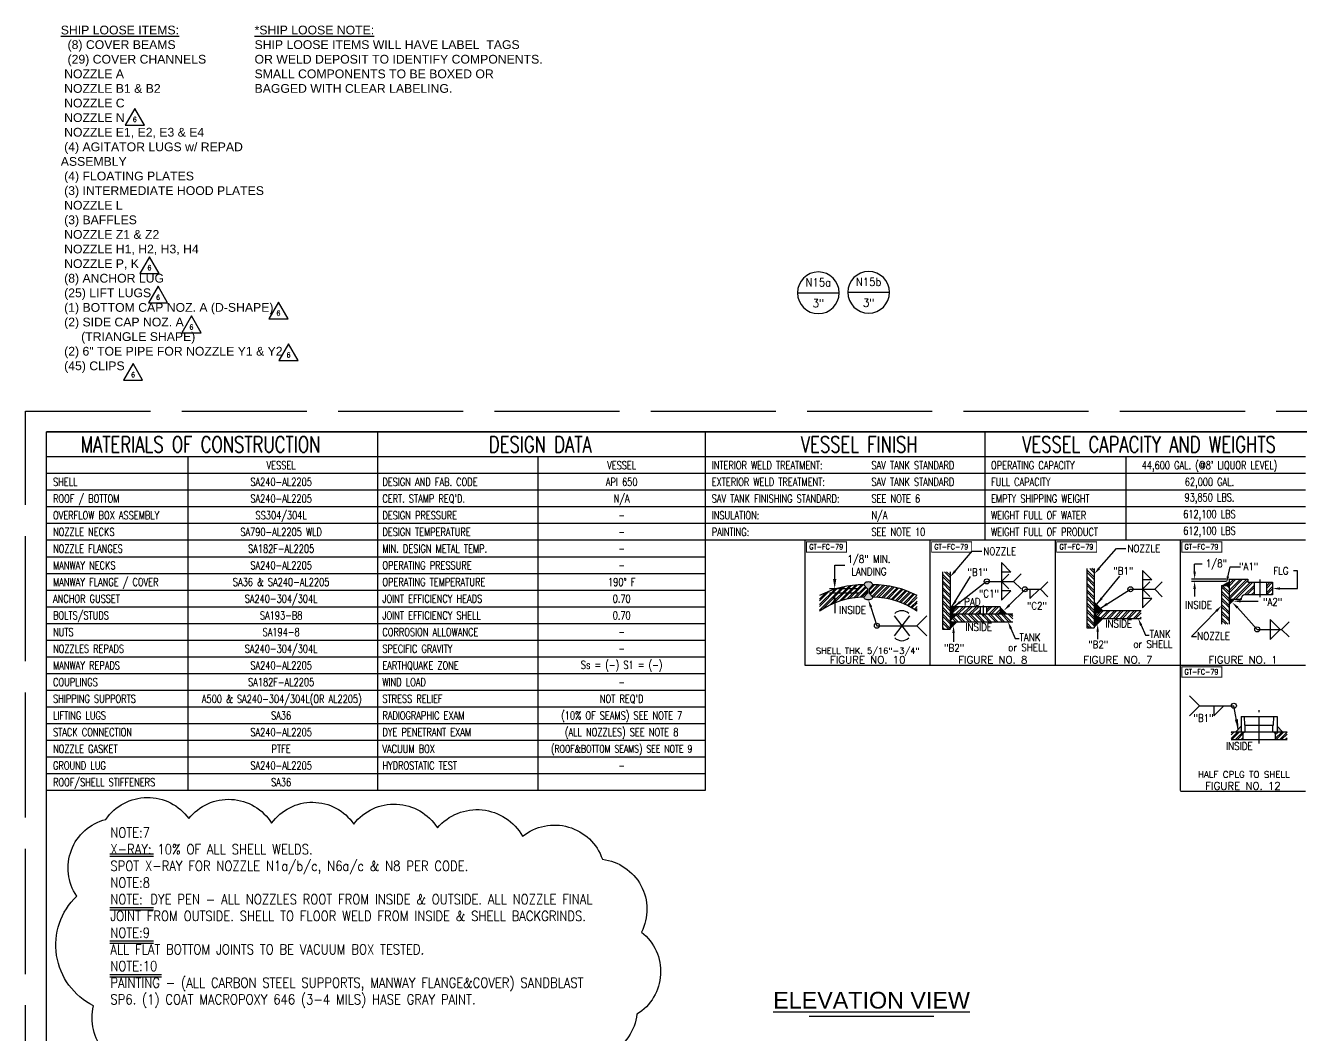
# Model space of a CAD drawing. Extents: x -1889 to 6398, y -470 to 1122.
# Drawn here: x -36 to 699, y 541 to 1122 of the extents above; entities that cross this region are included whole.
import ezdxf
from ezdxf.enums import TextEntityAlignment as Align

# ---------------------------------------------------------------- set-up
doc = ezdxf.new("R2010")
doc.units = 0
doc.header["$LTSCALE"] = 12
doc.header["$MEASUREMENT"] = 0
doc.linetypes.add('AM_ISO02W050', pattern=[7.5, 6, -1.5])
doc.linetypes.add('CENTER', pattern=[2, 1.25, -0.25, 0.25, -0.25])
doc.layers.get('0').update_dxf_attribs({"linetype": 'CONTINUOUS'})
doc.layers.get('Defpoints').update_dxf_attribs({"linetype": 'CONTINUOUS'})
for name, color, linetype in [('CENTER', 6, 'CENTER'), ('COVER', 3, 'CONTINUOUS'), ('DIM', 1, 'CONTINUOUS'), ('SHELL', 40, 'CONTINUOUS'), ('TEXT', 4, 'CONTINUOUS')]:
    doc.layers.add(name, color=color, linetype=linetype)
doc.styles.add('ROMANC', font='romanc', dxfattribs={"height": 0.15})
doc.styles.add('ROMANS', font='ROMANS.shx', dxfattribs={"width": 0.85, "height": 5.76})
doc.styles.get("Standard").update_dxf_attribs({"font": 'sanss___.ttf'})
doc.dimstyles.get("Standard").update_dxf_attribs({"dimtxt": 0.18, "dimasz": 0.18, "dimexe": 0.18, "dimexo": 0.0625, "dimgap": 0.09, "dimtad": 0, "dimtih": 1, "dimtoh": 1, "dimdec": 4, "dimzin": 0, "dimdsep": 46, "dimtxsty": 'Standard', "dimcen": 0.09, "dimadec": 0, "dimazin": 0, "dimtfac": 1, "dimtdec": 4, "dimtofl": 0, "dimtmove": 0, "dimatfit": 3, "dimfxl": 1, "dimtolj": 1, "dimtzin": 0, "dimarcsym": 0})

# ---------------------------------------------------------------- blocks, each defined once
blk = doc.blocks.new('*X98')
at = {"color": 0}
for p, q in [((0.758, 0.758), (0.886, 0.886)), ((0.758, 0.847), (0.797, 0.886)), ((0.78, 0.736), (0.93, 0.886)), ((0.868, 0.736), (1.018, 0.886)), ((0.913, 0.736), (1.063, 0.886)), ((1.001, 0.736), (1.151, 0.886)), ((1.045, 0.736), (1.195, 0.886)), ((1.134, 0.736), (1.284, 0.886)), ((1.178, 0.736), (1.328, 0.886)), ((1.266, 0.736), (1.357, 0.827)), ((1.31, 0.736), (1.357, 0.783)), ((1.482, 0.819), (1.549, 0.886)), ((1.482, 0.775), (1.593, 0.886)), ((1.531, 0.736), (1.681, 0.886)), ((1.576, 0.736), (1.726, 0.886)), ((1.664, 0.736), (1.758, 0.83)), ((1.708, 0.736), (1.758, 0.786))]:
    blk.add_line(p, q, dxfattribs=at)
blk = doc.blocks.new('*X99')
at = {"color": 0}
for p, q in [((0.873, 0.586), (0.758, 0.7)), ((0.784, 0.586), (0.758, 0.612)), ((0.917, 0.586), (0.767, 0.736)), ((1.005, 0.586), (0.855, 0.736)), ((1.049, 0.586), (0.899, 0.736)), ((1.138, 0.586), (0.988, 0.736)), ((1.182, 0.586), (1.032, 0.736)), ((1.27, 0.586), (1.12, 0.736)), ((1.315, 0.586), (1.165, 0.736)), ((1.403, 0.586), (1.253, 0.736)), ((1.447, 0.586), (1.297, 0.736)), ((1.535, 0.586), (1.385, 0.736)), ((1.58, 0.586), (1.43, 0.736)), ((1.668, 0.586), (1.518, 0.736)), ((1.712, 0.586), (1.562, 0.736)), ((1.801, 0.586), (1.651, 0.736)), ((1.845, 0.586), (1.695, 0.736)), ((1.933, 0.586), (1.783, 0.736)), ((1.977, 0.586), (1.827, 0.736)), ((2.008, 0.643), (1.916, 0.736)), ((2.008, 0.688), (1.96, 0.736))]:
    blk.add_line(p, q, dxfattribs=at)
blk = doc.blocks.new('*X100')
at = {"color": 0}
for p, q in [((0.387, 1.381), (0.237, 1.531)), ((0.387, 1.47), (0.27, 1.586)), ((0.387, 1.514), (0.315, 1.586)), ((0.387, 1.337), (0.237, 1.487)), ((0.387, 1.249), (0.237, 1.399)), ((0.387, 1.204), (0.237, 1.354)), ((0.387, 1.116), (0.237, 1.266)), ((0.387, 1.072), (0.237, 1.222)), ((0.387, 0.983), (0.237, 1.133)), ((0.387, 0.939), (0.237, 1.089)), ((0.387, 0.851), (0.237, 1.001)), ((0.387, 0.807), (0.237, 0.957)), ((0.387, 0.718), (0.237, 0.868)), ((0.387, 0.674), (0.237, 0.824)), ((0.387, 0.586), (0.237, 0.736)), ((0.387, 0.542), (0.237, 0.692)), ((0.387, 0.453), (0.237, 0.603)), ((0.36, 0.436), (0.237, 0.559)), ((0.271, 0.436), (0.237, 0.471))]:
    blk.add_line(p, q, dxfattribs=at)
blk = doc.blocks.new('*X102')
at = {"color": 0}
for p, q in [((0.932, 0.534), (1.068, 0.671)), ((0.932, 0.667), (0.936, 0.671)), ((0.932, 0.623), (0.98, 0.671)), ((0.963, 0.521), (1.113, 0.671)), ((1.051, 0.521), (1.201, 0.671)), ((1.095, 0.521), (1.245, 0.671)), ((1.184, 0.521), (1.334, 0.671)), ((1.228, 0.521), (1.378, 0.671)), ((1.316, 0.521), (1.466, 0.671)), ((1.36, 0.521), (1.51, 0.671)), ((1.449, 0.521), (1.599, 0.671)), ((1.493, 0.521), (1.643, 0.671)), ((1.581, 0.521), (1.731, 0.671)), ((1.625, 0.521), (1.775, 0.671)), ((1.714, 0.521), (1.864, 0.671)), ((1.758, 0.521), (1.869, 0.632)), ((1.846, 0.521), (1.869, 0.543))]:
    blk.add_line(p, q, dxfattribs=at)
blk = doc.blocks.new('*X103')
at = {"color": 0}
for p, q in [((0.758, 1.407), (0.608, 1.557)), ((0.758, 1.496), (0.668, 1.586)), ((0.758, 1.54), (0.712, 1.586)), ((0.758, 1.363), (0.608, 1.513)), ((0.758, 1.275), (0.608, 1.425)), ((0.758, 1.23), (0.608, 1.38)), ((0.758, 1.142), (0.608, 1.292)), ((0.758, 1.098), (0.608, 1.248)), ((0.758, 1.009), (0.608, 1.159)), ((0.758, 0.965), (0.608, 1.115)), ((0.758, 0.877), (0.608, 1.027)), ((0.758, 0.833), (0.608, 0.983)), ((0.758, 0.744), (0.608, 0.894)), ((0.758, 0.7), (0.608, 0.85)), ((0.758, 0.612), (0.608, 0.762)), ((0.758, 0.568), (0.608, 0.718)), ((0.758, 0.479), (0.608, 0.629)), ((0.758, 0.435), (0.608, 0.585)), ((0.706, 0.399), (0.608, 0.497)), ((0.662, 0.399), (0.608, 0.452))]:
    blk.add_line(p, q, dxfattribs=at)
blk = doc.blocks.new('*X101')
at = {"color": 0}
for p, q in [((0.967, 1.022), (0.817, 1.172)), ((0.967, 0.934), (0.817, 1.084)), ((0.967, 0.889), (0.817, 1.039)), ((0.967, 1.066), (0.832, 1.201)), ((0.967, 1.155), (0.92, 1.201)), ((0.967, 1.199), (0.964, 1.201)), ((0.967, 0.801), (0.817, 0.951)), ((0.967, 0.757), (0.817, 0.907)), ((0.967, 0.668), (0.817, 0.818)), ((0.967, 0.624), (0.817, 0.774)), ((0.967, 0.536), (0.817, 0.686)), ((0.967, 0.492), (0.817, 0.642)), ((0.944, 0.426), (0.817, 0.553)), ((0.9, 0.426), (0.817, 0.509))]:
    blk.add_line(p, q, dxfattribs=at)
blk = doc.blocks.new('*X104')
at = {"color": 0}
for p, q in [((1.717, 1.186), (1.794, 1.264)), ((1.717, 1.142), (1.838, 1.264)), ((1.717, 1.054), (1.842, 1.179)), ((1.721, 1.014), (1.842, 1.135)), ((1.809, 1.014), (1.842, 1.046))]:
    blk.add_line(p, q, dxfattribs=at)
blk = doc.blocks.new('*X108')
at = {"color": 0}
for p, q in [((0.932, 0.534), (1.068, 0.671)), ((0.932, 0.667), (0.936, 0.671)), ((0.932, 0.623), (0.98, 0.671)), ((0.963, 0.521), (1.113, 0.671)), ((1.051, 0.521), (1.201, 0.671)), ((1.095, 0.521), (1.245, 0.671)), ((1.184, 0.521), (1.334, 0.671)), ((1.228, 0.521), (1.378, 0.671)), ((1.316, 0.521), (1.466, 0.671)), ((1.36, 0.521), (1.51, 0.671)), ((1.449, 0.521), (1.599, 0.671)), ((1.493, 0.521), (1.643, 0.671)), ((1.581, 0.521), (1.731, 0.671)), ((1.625, 0.521), (1.775, 0.671)), ((1.714, 0.521), (1.864, 0.671)), ((1.758, 0.521), (1.869, 0.632)), ((1.846, 0.521), (1.869, 0.543))]:
    blk.add_line(p, q, dxfattribs=at)
blk = doc.blocks.new('*X109')
at = {"color": 0}
for p, q in [((0.758, 1.407), (0.608, 1.557)), ((0.758, 1.496), (0.668, 1.586)), ((0.758, 1.54), (0.712, 1.586)), ((0.758, 1.363), (0.608, 1.513)), ((0.758, 1.275), (0.608, 1.425)), ((0.758, 1.23), (0.608, 1.38)), ((0.758, 1.142), (0.608, 1.292)), ((0.758, 1.098), (0.608, 1.248)), ((0.758, 1.009), (0.608, 1.159)), ((0.758, 0.965), (0.608, 1.115)), ((0.758, 0.877), (0.608, 1.027)), ((0.758, 0.833), (0.608, 0.983)), ((0.758, 0.744), (0.608, 0.894)), ((0.758, 0.7), (0.608, 0.85)), ((0.758, 0.612), (0.608, 0.762)), ((0.758, 0.568), (0.608, 0.718)), ((0.758, 0.479), (0.608, 0.629)), ((0.758, 0.435), (0.608, 0.585)), ((0.706, 0.399), (0.608, 0.497)), ((0.662, 0.399), (0.608, 0.452))]:
    blk.add_line(p, q, dxfattribs=at)
blk = doc.blocks.new('*X106')
at = {"color": 0}
for p, q in [((1.717, 1.186), (1.794, 1.264)), ((1.717, 1.142), (1.838, 1.264)), ((1.717, 1.054), (1.842, 1.179)), ((1.721, 1.014), (1.842, 1.135)), ((1.809, 1.014), (1.842, 1.046))]:
    blk.add_line(p, q, dxfattribs=at)
blk = doc.blocks.new('*X107')
at = {"color": 0}
for p, q in [((0.967, 1.022), (0.817, 1.172)), ((0.967, 0.934), (0.817, 1.084)), ((0.967, 0.889), (0.817, 1.039)), ((0.967, 1.066), (0.832, 1.201)), ((0.967, 1.155), (0.92, 1.201)), ((0.967, 1.199), (0.964, 1.201)), ((0.967, 0.801), (0.817, 0.951)), ((0.967, 0.757), (0.817, 0.907)), ((0.967, 0.668), (0.817, 0.818)), ((0.967, 0.624), (0.817, 0.774)), ((0.967, 0.536), (0.817, 0.686)), ((0.967, 0.492), (0.817, 0.642)), ((0.944, 0.426), (0.817, 0.553)), ((0.9, 0.426), (0.817, 0.509))]:
    blk.add_line(p, q, dxfattribs=at)
blk = doc.blocks.new('*X105')
at = {"color": 0}
for p, q in [((0.967, 0.967), (1.326, 1.326)), ((0.967, 1.099), (1.194, 1.326)), ((0.967, 1.232), (1.061, 1.326)), ((0.967, 1.055), (1.238, 1.326)), ((0.967, 1.188), (1.105, 1.326)), ((0.967, 1.32), (0.973, 1.326)), ((0.97, 0.926), (1.342, 1.298)), ((1.059, 0.926), (1.396, 1.264)), ((1.103, 0.926), (1.44, 1.264)), ((1.279, 1.014), (1.467, 1.202)), ((1.323, 1.014), (1.467, 1.157)), ((1.411, 1.014), (1.467, 1.069)), ((1.456, 1.014), (1.467, 1.025)), ((1.191, 0.926), (1.217, 0.952))]:
    blk.add_line(p, q, dxfattribs=at)
blk = doc.blocks.new('Nozzle Callout')
blk.add_line((0.25, 0), (-0.25, 0))
blk.add_circle((0, 0), 0.25)
at = {"style": 'ROMANS', "width": 0.9}
for tag, p in [('NZ-ID', (0, 0.125)), ('NZ-SZ', (0, -0.125))]:
    blk.add_attdef(tag, text='', height=0.0975, dxfattribs=at).set_placement(p, align=Align.MIDDLE)

msp = doc.modelspace()

# ---------------------------------------------------------------- hatches: boundary and pattern name
at = {"layer": 'TEXT'}
h = msp.add_hatch(color=256, dxfattribs=at)
edge = h.paths.add_edge_path()
edge.add_ellipse((449.15036, 800.06939), major_axis=(2.51338, 0), ratio=0.635376464, start_angle=-1.57303693, end_angle=181.57303693)
edge.add_line((446.63793, 800.02555), (448.74377, 797.66939))
edge.add_line((448.74377, 797.66939), (448.74377, 795.26939))
edge.add_line((448.74377, 795.26939), (446.63793, 792.91323))
edge.add_ellipse((449.15036, 792.86939), major_axis=(2.51338, 0), ratio=0.635376464, start_angle=178.42696307, end_angle=178.92772214)
edge.add_ellipse((449.15036, 792.86939), major_axis=(2.51338, 0), ratio=0.635376464, start_angle=178.92772214, end_angle=361.07227786)
edge.add_ellipse((449.15036, 792.86939), major_axis=(2.51338, 0), ratio=0.635376464, start_angle=361.07227786, end_angle=361.57303693)
edge.add_line((451.6628, 792.91323), (449.55696, 795.26939))
edge.add_line((449.55696, 795.26939), (449.55696, 797.66939))
edge.add_line((449.55696, 797.66939), (451.6628, 800.02555))
h = msp.add_hatch(color=256, dxfattribs=at)
h.paths.add_polyline_path([(446.67732, 800.3518), (446.78783, 800.61385), (446.7839, 800.60738), (446.74521, 800.53296), (446.7123, 800.45741), (446.68527, 800.38094)])
h.paths.add_polyline_path([(449.59484, 801.6407), (450.00727, 801.57049), (449.9971, 801.57298), (449.87996, 801.59757), (449.76106, 801.61847), (449.6407, 801.63565)])
h.paths.add_polyline_path([(450.01397, 801.56885), (450.39933, 801.45467), (450.33516, 801.47777), (450.22497, 801.51301), (450.11219, 801.54477)])
h.paths.add_polyline_path([(449.27369, 801.66441), (449.15036, 801.66633), (449.57799, 801.64256), (449.51915, 801.64905), (449.39672, 801.65864)])
h.paths.add_polyline_path([(448.72274, 801.64256), (449.15036, 801.66633), (449.02704, 801.66441), (448.90401, 801.65864), (448.78157, 801.64905)])
h.paths.add_polyline_path([(450.41284, 801.44981), (450.76168, 801.29461), (450.74484, 801.30384), (450.64758, 801.35207), (450.54672, 801.3972), (450.4425, 801.43913)])
h.paths.add_polyline_path([(448.29346, 801.57049), (448.70588, 801.6407), (448.66003, 801.63565), (448.53966, 801.61847), (448.42077, 801.59757), (448.30363, 801.57298)])
h.paths.add_polyline_path([(450.77096, 801.28952), (451.0707, 801.09908), (451.01266, 801.14183), (450.92759, 801.1986), (450.83825, 801.25265)])
h.paths.add_polyline_path([(447.90139, 801.45467), (448.28676, 801.56885), (448.18853, 801.54477), (448.07575, 801.51301), (447.96556, 801.47777)])
h.paths.add_polyline_path([(451.07871, 801.09318), (451.32297, 800.87153), (451.30616, 800.89038), (451.24016, 800.9566), (451.16913, 801.02069), (451.09323, 801.08248)])
h.paths.add_polyline_path([(447.53905, 801.29461), (447.88789, 801.44981), (447.85823, 801.43913), (447.754, 801.3972), (447.65314, 801.35207), (447.55589, 801.30384)])
h.paths.add_polyline_path([(451.33062, 800.86296), (451.51031, 800.6181), (451.47243, 800.68051), (451.42243, 800.75217), (451.36697, 800.82218)])
h.paths.add_polyline_path([(447.23003, 801.09908), (447.52976, 801.28952), (447.46248, 801.25265), (447.37313, 801.1986), (447.28807, 801.14183)])
h.paths.add_polyline_path([(451.5129, 800.61385), (451.62341, 800.3518), (451.61545, 800.38094), (451.58842, 800.45741), (451.55552, 800.53296), (451.51682, 800.60738)])
h.paths.add_polyline_path([(446.97776, 800.87153), (447.22202, 801.09318), (447.20749, 801.08248), (447.1316, 801.02069), (447.06056, 800.9566), (446.99456, 800.89038)])
h.paths.add_polyline_path([(451.62633, 800.34109), (451.66375, 800.06939), (451.66072, 800.14775), (451.65164, 800.22592), (451.63654, 800.30371)])
h.paths.add_polyline_path([(446.79041, 800.6181), (446.97011, 800.86296), (446.93376, 800.82218), (446.87829, 800.75217), (446.8283, 800.68051)])
h.paths.add_polyline_path([(446.63698, 800.06939), (446.67439, 800.34109), (446.66418, 800.30371), (446.64908, 800.22592), (446.64001, 800.14775)])
h = msp.add_hatch(dxfattribs=at)
h.set_pattern_fill('ANSI32', color=256, scale=6, style=0)
h.set_pattern_definition([(45, (-239.9826, 156.201), (-1.59099, 1.59099), []), (45, (-238.922, 156.201), (-1.59099, 1.59099), [])])
h.paths.add_polyline_path([(448.74377, 797.66939), (446.63739, 800.02615, 0.125231055), (421.10099, 793.80355), (421.10099, 784.73582, -0.157816404), (446.62572, 792.89956), (448.74377, 795.26939)])
h.paths.add_polyline_path([(451.66334, 800.02615), (449.55696, 797.66939), (449.55696, 795.26939), (451.67501, 792.89956, -0.157816404), (477.19973, 784.73582), (477.19973, 793.80355, 0.125231055)])
h = msp.add_hatch(color=256, dxfattribs=at)
h.paths.add_polyline_path([(446.67732, 792.58698), (446.78783, 792.32493), (446.7839, 792.33139), (446.74521, 792.40582), (446.7123, 792.48136), (446.68527, 792.55784)])
h.paths.add_polyline_path([(449.59484, 791.29807), (450.00727, 791.36829), (449.9971, 791.36579), (449.87996, 791.34121), (449.76106, 791.3203), (449.6407, 791.30313)])
h.paths.add_polyline_path([(450.01397, 791.36993), (450.39933, 791.48411), (450.33516, 791.46101), (450.22497, 791.42577), (450.11219, 791.394)])
h.paths.add_polyline_path([(449.27369, 791.27437), (449.15036, 791.27244), (449.57799, 791.29621), (449.51915, 791.28973), (449.39672, 791.28013)])
h.paths.add_polyline_path([(448.72274, 791.29621), (449.15036, 791.27244), (449.02704, 791.27437), (448.90401, 791.28013), (448.78157, 791.28973)])
h.paths.add_polyline_path([(450.41284, 791.48897), (450.76168, 791.64416), (450.74484, 791.63493), (450.64758, 791.58671), (450.54672, 791.54158), (450.4425, 791.49964)])
h.paths.add_polyline_path([(448.29346, 791.36829), (448.70588, 791.29807), (448.66003, 791.30313), (448.53966, 791.3203), (448.42077, 791.34121), (448.30363, 791.36579)])
h.paths.add_polyline_path([(450.77096, 791.64925), (451.0707, 791.8397), (451.01266, 791.79695), (450.92759, 791.74018), (450.83825, 791.68613)])
h.paths.add_polyline_path([(447.90139, 791.48411), (448.28676, 791.36993), (448.18853, 791.394), (448.07575, 791.42577), (447.96556, 791.46101)])
h.paths.add_polyline_path([(451.07871, 791.8456), (451.32297, 792.06724), (451.30616, 792.04839), (451.24016, 791.98217), (451.16913, 791.91809), (451.09323, 791.8563)])
h.paths.add_polyline_path([(447.53905, 791.64416), (447.88789, 791.48897), (447.85823, 791.49964), (447.754, 791.54158), (447.65314, 791.58671), (447.55589, 791.63493)])
h.paths.add_polyline_path([(451.33062, 792.07582), (451.51031, 792.32067), (451.47243, 792.25826), (451.42243, 792.18661), (451.36697, 792.11659)])
h.paths.add_polyline_path([(447.23003, 791.8397), (447.52976, 791.64925), (447.46248, 791.68613), (447.37313, 791.74018), (447.28807, 791.79695)])
h.paths.add_polyline_path([(451.5129, 792.32493), (451.62341, 792.58698), (451.61545, 792.55784), (451.58842, 792.48136), (451.55552, 792.40582), (451.51682, 792.33139)])
h.paths.add_polyline_path([(446.97776, 792.06724), (447.22202, 791.8456), (447.20749, 791.8563), (447.1316, 791.91809), (447.06056, 791.98217), (446.99456, 792.04839)])
h.paths.add_polyline_path([(451.62633, 792.59769), (451.66375, 792.86939), (451.66072, 792.79103), (451.65164, 792.71286), (451.63654, 792.63507)])
h.paths.add_polyline_path([(446.79041, 792.32067), (446.97011, 792.07582), (446.93376, 792.11659), (446.87829, 792.18661), (446.8283, 792.25826)])
h.paths.add_polyline_path([(446.63698, 792.86939), (446.67439, 792.59769), (446.66418, 792.63507), (446.64908, 792.71286), (446.64001, 792.79103)])
for points in [[(580.39521, 784.98658), (579.22944, 784.98658), (579.22944, 780.66658), (580.39521, 780.66658)], [(665.67686, 715.22746), (664.82774, 715.22746), (664.82774, 714.37834)], [(682.55186, 715.22746), (683.40098, 715.22746), (683.40098, 714.37834)]]:
    msp.add_hatch(color=256, dxfattribs=at).paths.add_polyline_path(points)
h = msp.add_hatch(dxfattribs=at)
h.set_pattern_fill('ANSI32', color=256, scale=6, style=0)
h.set_pattern_definition([(45, (54.9704, 168.9898), (-1.59099, 1.59099), []), (45, (56.031, 168.9898), (-1.59099, 1.59099), [])])
h.paths.add_polyline_path([(664.82774, 710.90746), (664.82774, 715.22746), (657.98161, 715.22746), (657.98161, 710.90746)])
h.paths.add_polyline_path([(690.24712, 710.90746), (690.24712, 715.22746), (683.40098, 715.22746), (683.40098, 710.90746)])
h = msp.add_hatch(color=256, dxfattribs=at)
h.paths.add_polyline_path([(663.80186, 715.22746), (663.80186, 718.57279), (660.45653, 715.22746)])
h.paths.add_polyline_path([(684.42686, 715.22746), (687.7722, 715.22746), (684.42686, 718.57279)])

# ---------------------------------------------------------------- linework, layer by layer
for p, q in [((-24, 72), (-24, 888)), ((-24, 888), (1080, 888)), ((355.16514, 888), (-24, 888)), ((166.82694, 681.6), (166.82694, 888)), ((355.16514, 888), (355.16514, 681.6)), ((734.33028, 888), (355.16514, 888)), ((516.46197, 825.6), (516.46197, 888)), ((355.16514, 873.6), (-24, 873.6)), ((57.6, 681.6), (57.6, 873.6)), ((259.18257, 681.6), (259.18257, 873.6)), ((700.83486, 873.6), (355.16514, 873.6)), ((597.55168, 825.6), (597.55168, 873.6)), ((355.16514, 864), (-24, 864)), ((700.83486, 864), (355.16514, 864)), ((355.16514, 854.4), (-24, 854.4)), ((700.83486, 854.4), (355.16514, 854.4)), ((355.16514, 844.8), (-24, 844.8)), ((700.83486, 844.8), (355.16514, 844.8)), ((355.16514, 835.2), (-24, 835.2)), ((700.83486, 835.2), (355.16514, 835.2)), ((355.16514, 825.6), (-24, 825.6)), ((700.83486, 825.6), (355.16514, 825.6)), ((412.83486, 753.6), (412.83486, 825.6)), ((484.83486, 753.6), (484.83486, 825.6)), ((556.83486, 753.6), (556.83486, 825.6)), ((628.83486, 753.6), (628.83486, 825.6)), ((355.16514, 816), (-24, 816)), ((355.16514, 806.4), (-24, 806.4)), ((355.16514, 796.8), (-24, 796.8)), ((355.16514, 787.2), (-24, 787.2)), ((355.16514, 777.6), (-24, 777.6)), ((355.16514, 768), (-24, 768)), ((355.16514, 758.4), (-24, 758.4)), ((484.83486, 753.6), (412.83486, 753.6)), ((556.83486, 753.6), (484.83486, 753.6)), ((628.83486, 753.6), (556.83486, 753.6)), ((700.83486, 753.6), (628.83486, 753.6)), ((628.83486, 681.6), (628.83486, 753.6)), ((355.16514, 748.8), (-24, 748.8)), ((355.16514, 739.2), (-24, 739.2)), ((355.16514, 729.6), (-24, 729.6)), ((355.16514, 720), (-24, 720)), ((355.16514, 710.4), (-24, 710.4)), ((355.16514, 700.8), (-24, 700.8)), ((355.16514, 691.2), (-24, 691.2)), ((355.16514, 681.6), (-24, 681.6)), ((700.83486, 681.04122), (628.83486, 681.04122))]:
    msp.add_line(p, q)
at = {"layer": 'CENTER', "linetype": 'CENTER'}
for p, q in [((674.79431, 792.93073), (674.79431, 803.15014)), ((674.11436, 708.74677), (674.11436, 727.92121))]:
    msp.add_line(p, q, dxfattribs=at)
at = {"layer": 'CENTER'}
msp.add_line((515.3231, 788.05746), (515.3231, 781.82941), dxfattribs=at)
at = {"layer": 'COVER'}
msp.add_lwpolyline([(34.11725, 521.95608, -0.52056705), (3.19503, 557.71627, -0.52056705), (3.19503, 557.71627, -0.52056705), (-6.5234, 620.84848, -0.52056705), (10.26297, 664.99688, -0.52056705), (10.26297, 664.99688, -0.52056705), (57.97156, 665.43837, -0.52056705), (57.97156, 665.43837, -0.52056705), (105.68015, 662.78947, -0.52056705), (105.68015, 662.78947, -0.52056705), (152.94699, 662.34798, -0.52056705), (152.94699, 662.34798, -0.52056705), (201.09733, 660.14056, -0.52056705), (201.09733, 660.14056, -0.52056705), (250.13116, 655.28424, -0.52056705), (250.13116, 655.28424, -0.52056705), (296.07278, 642.03971, -0.52056705), (296.07278, 642.03971, -0.52056705), (318.60184, 600.09874, -0.52056705), (318.60184, 600.09874, -0.52056705), (315.95136, 552.85995, -0.52056705), (315.95136, 552.85995, -0.52056705), (273.98547, 530.34427, -0.52056705)], format="xyb", dxfattribs=at)
at = {"layer": 'Defpoints', "linetype": 'AM_ISO02W050'}
for p, q in [((-36, 36), (-36, 900)), ((-36, 900), (1116, 900))]:
    msp.add_line(p, q, dxfattribs=at)
at = {"layer": 'TEXT'}
for p, q in [((26.88448, 1074.18598), (21.34192, 1064.58598)), ((32.42704, 1064.58598), (26.88448, 1074.18598)), ((21.34192, 1064.58598), (32.42704, 1064.58598)), ((35.30617, 988.81525), (29.76361, 979.21525)), ((40.84873, 979.21525), (35.30617, 988.81525)), ((29.76361, 979.21525), (40.84873, 979.21525)), ((40.26824, 971.85287), (34.72568, 962.25287)), ((45.81081, 962.25287), (40.26824, 971.85287)), ((34.72568, 962.25287), (45.81081, 962.25287)), ((109.60713, 962.7109), (104.06457, 953.1109)), ((115.1497, 953.1109), (109.60713, 962.7109)), ((59.5048, 954.69473), (53.96224, 945.09473)), ((65.04736, 945.09473), (59.5048, 954.69473)), ((104.06457, 953.1109), (115.1497, 953.1109)), ((53.96224, 945.09473), (65.04736, 945.09473)), ((115.39488, 938.65146), (109.85232, 929.05146)), ((120.93745, 929.05146), (115.39488, 938.65146)), ((25.89075, 927.27931), (20.34818, 917.67931)), ((31.43331, 917.67931), (25.89075, 927.27931)), ((109.85232, 929.05146), (120.93745, 929.05146)), ((20.34818, 917.67931), (31.43331, 917.67931)), ((499.10306, 807.87544), (509.00603, 819.32151)), ((509.00603, 819.32151), (514.48065, 819.32151)), ((582.05598, 809.48884), (591.95895, 820.93491)), ((591.95895, 820.93491), (597.43357, 820.93491)), ((429.79088, 811.21294), (435.55088, 811.21294)), ((429.79088, 803.42939), (429.79088, 811.21294)), ((525.76113, 812.75478), (525.76113, 791.15478)), ((525.76113, 812.75478), (531.14673, 807.36918)), ((574.90944, 809.46658), (574.90944, 775.28098)), ((579.22944, 809.46658), (579.22944, 775.28098)), ((607.02343, 808.27085), (612.40903, 802.88525)), ((607.02343, 808.27085), (607.02343, 786.67085)), ((656.05624, 804.43352), (657.47063, 810.3608)), ((657.47063, 810.3608), (663.47021, 810.3608)), ((696.18387, 808.00618), (693.83352, 808.00618)), ((696.18387, 797.84478), (696.18387, 808.00618)), ((491.95652, 807.53001), (491.95652, 774.41001)), ((496.27652, 807.53001), (496.27652, 774.41001)), ((496.71507, 785.97847), (517.08904, 801.94932)), ((497.28843, 787.37001), (508.05704, 804.8615)), ((517.09167, 801.95478), (532.75781, 801.95478)), ((531.14673, 807.36918), (525.76113, 807.36918)), ((525.76113, 801.95478), (529.97647, 806.17011)), ((525.76113, 801.95478), (529.97647, 797.73944)), ((532.75781, 801.95478), (537.07781, 806.27478)), ((532.75781, 801.95478), (537.07781, 797.63478)), ((548.24782, 797.44225), (552.56782, 801.76225)), ((580.71174, 788.88988), (593.97266, 805.04133)), ((612.40903, 802.88525), (607.02343, 802.88525)), ((607.02343, 797.47085), (611.23877, 801.68619)), ((614.02011, 797.47085), (618.34011, 801.79085)), ((656.79431, 803.24478), (656.79431, 777.32478)), ((656.79431, 803.24478), (667.59431, 803.24478)), ((667.59431, 803.24478), (667.59431, 801.44478)), ((667.59431, 801.44478), (681.88066, 801.44478)), ((671.19431, 801.44478), (671.19431, 794.24478)), ((678.28066, 801.44478), (678.28066, 794.24478)), ((681.88066, 801.44478), (681.88066, 794.24478)), ((443.26375, 797.66939), (426.79088, 797.66939)), ((443.26375, 795.26939), (426.79088, 795.26939)), ((448.74377, 797.66939), (446.63793, 800.02555)), ((448.74377, 795.26939), (446.63793, 792.91323)), ((448.74377, 797.66939), (448.74377, 795.26939)), ((449.55696, 797.66939), (451.6628, 800.02555)), ((449.55696, 797.66939), (449.55696, 795.26939)), ((449.55696, 795.26939), (451.6628, 792.91323)), ((525.76113, 791.15478), (531.14673, 796.54038)), ((531.14673, 796.54038), (525.76113, 796.54038)), ((530.30726, 788.24858), (539.59827, 797.44225)), ((539.59827, 797.44225), (548.24782, 797.44225)), ((542.22443, 792.05665), (547.61003, 797.44225)), ((542.22443, 797.44225), (542.22443, 792.05665)), ((548.24782, 797.44225), (552.56782, 793.12225)), ((579.22944, 784.2697), (600.02675, 797.47085)), ((600.02675, 797.47085), (614.02011, 797.47085)), ((607.02343, 797.47085), (611.23877, 793.25551)), ((614.02011, 797.47085), (618.34011, 793.15085)), ((652.47431, 799.64478), (652.47431, 777.32478)), ((652.47431, 799.64478), (656.79431, 799.64478)), ((681.88066, 794.24478), (665.72231, 794.24478)), ((685.86472, 797.84478), (696.18387, 797.84478)), ((429.79088, 789.50939), (429.79088, 783.74939)), ((450.69772, 787.20583), (454.10914, 776.47024)), ((525.07652, 787.37001), (496.27652, 787.37001)), ((513.5231, 787.37001), (513.5231, 783.05001)), ((517.1231, 787.37001), (517.1231, 783.05001)), ((525.07652, 787.37001), (525.07652, 783.05001)), ((612.40903, 792.05645), (607.02343, 792.05645)), ((607.02343, 786.67085), (612.40903, 792.05645)), ((656.79431, 791.72478), (663.99431, 791.72478)), ((661.64901, 786.87008), (673.0777, 774.35436)), ((663.21451, 790.56968), (673.53365, 790.56968)), ((663.99431, 791.72478), (663.99431, 792.51678)), ((463.99897, 782.23024), (472.83857, 770.71024)), ((472.83857, 782.23024), (463.99897, 770.71024)), ((477.14914, 776.47024), (482.90914, 782.23024)), ((532.27652, 783.05001), (496.27652, 783.05001)), ((496.27652, 778.73001), (532.27652, 778.73001)), ((606.21504, 784.98658), (579.22944, 784.98658)), ((579.22944, 780.66658), (606.21504, 780.66658)), ((649.44571, 784.87146), (635.13253, 770.31265)), ((680.46542, 780.11436), (680.46542, 768.59436)), ((680.46542, 780.11436), (686.22542, 774.35436)), ((687.07105, 774.35436), (691.39105, 778.67436)), ((454.10914, 776.47024), (477.14914, 776.47024)), ((477.14914, 776.47024), (482.90914, 770.71024)), ((491.95652, 774.41001), (496.27652, 774.41001)), ((531.27578, 774.78056), (533.76564, 769.05763)), ((574.90944, 775.28098), (579.22944, 775.28098)), ((606.20561, 776.71713), (608.69547, 770.9942)), ((673.0777, 774.35436), (687.07105, 774.35436)), ((680.46542, 768.59436), (686.22542, 774.35436)), ((687.07105, 774.35436), (691.39105, 770.03436)), ((533.76564, 769.05763), (535.95548, 769.05763)), ((608.69547, 770.9942), (610.88531, 770.9942)), ((635.13253, 770.31265), (638.07047, 770.31265)), ((639.72357, 730.40001), (633.96357, 736.16001)), ((639.72357, 730.40001), (633.96357, 724.64001)), ((639.72357, 730.40001), (659.59689, 730.40001)), ((648.07689, 724.64001), (653.83689, 730.40001)), ((648.07689, 730.40001), (648.07689, 724.64001)), ((663.80186, 724.13371), (663.80186, 715.22746)), ((663.80186, 724.13371), (684.42686, 724.13371)), ((665.82865, 719.25871), (665.67686, 724.13371)), ((682.40008, 719.25871), (682.55186, 724.13371)), ((684.42686, 724.13371), (684.42686, 715.22746)), ((690.24712, 715.22746), (657.98161, 715.22746)), ((663.80186, 718.57279), (660.45653, 715.22746)), ((665.67686, 715.22746), (664.82774, 714.37834)), ((664.82774, 715.22746), (664.82774, 710.90746)), ((665.82865, 719.25871), (682.40008, 719.25871)), ((666.14561, 715.22746), (666.14561, 719.25871)), ((682.08311, 715.22746), (682.08311, 719.25871)), ((682.55186, 715.22746), (683.40098, 714.37834)), ((683.40098, 715.22746), (683.40098, 710.90746)), ((684.42686, 718.57279), (687.7722, 715.22746)), ((657.98161, 710.90746), (690.24712, 710.90746)), ((12.51204, 645.27251), (37.70293, 645.27251)), ((12.51204, 643.92394), (37.70293, 643.92394)), ((12.51204, 614.3545), (37.70293, 614.3545)), ((12.51204, 613.00593), (37.70293, 613.00593)), ((12.51204, 595.06653), (37.70293, 595.06653)), ((12.51204, 593.71796), (37.70293, 593.71796)), ((12.51204, 575.6529), (42.21743, 575.6529)), ((12.51204, 574.30432), (42.21743, 574.30432)), ((415.0429, 551.68286), (486.81387, 551.68286))]:
    msp.add_line(p, q, dxfattribs=at)
at = {"layer": 'TEXT', "linetype": 'ByBlock'}
for p, q in [((636.99116, 807.56478), (636.99116, 811.88478)), ((641.31116, 811.88478), (636.99116, 811.88478)), ((654.99431, 803.24478), (635.19116, 803.24478)), ((654.99431, 801.94878), (635.19116, 801.94878)), ((636.99116, 797.62878), (636.99116, 793.30878)), ((498.22833, 773.24895), (498.22833, 767.15227)), ((581.18125, 772.96889), (581.18125, 768.64889))]:
    msp.add_line(p, q, dxfattribs=at)
at = {"layer": 'TEXT', "const_width": 0.48}
for points in [[(413.61791, 824.77211), (413.61791, 818.81874), (436.63317, 818.81874), (436.63317, 824.77211)], [(485.61791, 824.77211), (485.61791, 818.81874), (508.63317, 818.81874), (508.63317, 824.77211)], [(557.61791, 824.77211), (557.61791, 818.81874), (580.63317, 818.81874), (580.63317, 824.77211)], [(629.61791, 824.77211), (629.61791, 818.81874), (652.63317, 818.81874), (652.63317, 824.77211)], [(629.61791, 752.77211), (629.61791, 746.81874), (652.63317, 746.81874), (652.63317, 752.77211)]]:
    msp.add_lwpolyline(points, close=True, dxfattribs=at)
at = {"layer": 'TEXT'}
for centre in [(517.32446, 801.95478), (539.25991, 797.44225), (600.02675, 797.47085), (454.10914, 776.47024), (673.0777, 774.35436), (659.59689, 730.40001)]:
    msp.add_circle(centre, 1.44, dxfattribs=at)
for centre, radius, start, end in [((446.09662, 746.73578), 53.29312, 89.37785761, 117.97080324), ((452.20411, 746.73578), 53.29312, 62.02919676, 90.62214239), ((665.72231, 792.51678), 1.728, 90, 180), ((446.4736, 749.39054), 43.50929, 89.75014194, 125.67267703), ((451.82712, 749.39054), 43.50929, 54.32732297, 90.24985806), ((468.41877, 779.35024), 5.76, 45, 135), ((468.41877, 773.59024), 5.76, 225, 315)]:
    msp.add_arc(centre, radius, start, end, dxfattribs=at)
msp.add_ellipse((449.15036, 800.06939), major_axis=(2.51338, 0), ratio=0.635376464, start_param=-0.027454674, end_param=3.169047327, dxfattribs=at)
at = {"layer": 'TEXT', "extrusion": (0, 0, -1)}
msp.add_ellipse((449.15036, 792.86939), major_axis=(2.51338, 0), ratio=0.635376464, start_param=-0.027454674, end_param=3.169047327, dxfattribs=at)
at = {"layer": 'TEXT'}
for points in [[(499.64755, 807.40435), (498.55856, 808.34653), (496.27652, 804.60847)], [(582.60047, 809.01775), (581.51148, 809.95993), (579.22944, 806.22187)], [(428.83088, 803.42939), (430.75088, 803.42939), (429.79088, 797.66939)], [(656.79431, 801.94878), (656.7275, 799.64478), (652.47431, 799.64478)], [(656.83455, 804.59316), (655.43388, 804.92739), (655.13152, 800.55825)], [(428.83088, 789.50939), (430.75088, 789.50939), (429.79088, 795.26939)], [(686.20066, 797.12478), (686.20066, 798.56478), (681.88066, 797.84478)], [(450.0255, 786.94792), (451.36994, 787.46374), (449.15027, 791.23917)], [(496.27652, 783.05001), (496.27652, 787.37001), (500.59652, 787.37001)], [(500.0211, 790.34364), (498.79268, 791.09502), (497.28843, 787.37001)], [(502.33436, 789.4685), (501.44598, 790.6018), (498.49025, 787.37001)], [(525.07652, 787.37001), (525.07652, 783.05001), (529.39652, 783.05001)], [(530.81369, 787.73679), (529.80084, 788.76037), (527.23652, 785.21001)], [(579.22944, 790.37218), (579.22944, 784.98658), (584.61504, 784.98658)], [(584.0095, 791.77182), (582.89656, 792.68558), (580.71174, 788.88988)], [(586.99554, 788.34645), (586.22383, 789.56221), (582.96241, 786.63921)], [(648.93228, 785.37623), (649.95914, 784.3667), (652.47431, 787.95204)], [(656.79431, 788.12478), (656.79431, 791.72478), (660.39431, 791.72478)], [(661.1399, 786.36096), (662.15813, 787.3792), (658.59431, 789.92478)], [(663.55044, 789.84968), (663.55044, 791.28968), (659.23044, 790.56968)], [(496.27652, 778.73001), (496.27652, 783.05001), (500.59652, 783.05001)], [(496.27652, 774.40639), (496.27652, 778.72639), (500.59652, 778.72639)], [(530.61556, 774.49332), (531.936, 775.0678), (529.55234, 778.74189)], [(579.22944, 784.98658), (579.22944, 782.82658), (584.42735, 784.98658)], [(579.22944, 780.66658), (579.22944, 782.82658), (584.42735, 780.66658)], [(579.22944, 775.28098), (579.22944, 780.66658), (584.61504, 780.66658)], [(605.54539, 776.42989), (606.86583, 777.00437), (604.48217, 780.67846)], [(660.12371, 722.3844), (662.0108, 722.73838), (662.1292, 716.90013)]]:
    msp.add_solid(points, dxfattribs=at)
at = {"layer": 'TEXT', "linetype": 'ByBlock'}
for points in [[(637.71116, 807.56478), (636.27116, 807.56478), (636.99116, 803.24478)], [(637.71116, 797.62878), (636.27116, 797.62878), (636.99116, 801.94878)], [(498.94833, 772.1918), (497.50833, 772.1918), (498.22833, 776.5118)], [(581.90125, 772.96889), (580.46125, 772.96889), (581.18125, 777.28889)]]:
    msp.add_solid(points, dxfattribs=at)

# ---------------------------------------------------------------- block references
at = {"layer": 'DIM'}
ref = msp.add_blockref('Nozzle Callout', (420.38986, 968.04487), dxfattribs=dict(at, xscale=-48, yscale=48, zscale=48))
ref.add_attrib('NZ-ID', 'N15a', dxfattribs={"layer": '0', "height": 4.68, "style": 'ROMANS', "width": 0.9}).set_placement((420.38986, 974.04487), align=Align.MIDDLE)
ref.add_attrib('NZ-SZ', '3"', dxfattribs={"layer": '0', "height": 4.68, "style": 'ROMANS', "width": 0.9}).set_placement((420.38986, 962.04487), align=Align.MIDDLE)
ref = msp.add_blockref('Nozzle Callout', (449.3628, 968.32066), dxfattribs=dict(at, xscale=-48, yscale=48, zscale=48))
ref.add_attrib('NZ-ID', 'N15b', dxfattribs={"layer": '0', "height": 4.68, "style": 'ROMANS', "width": 0.9}).set_placement((449.3628, 974.32066), align=Align.MIDDLE)
ref.add_attrib('NZ-SZ', '3"', dxfattribs={"layer": '0', "height": 4.68, "style": 'ROMANS', "width": 0.9}).set_placement((449.3628, 962.32066), align=Align.MIDDLE)
at = {"layer": 'TEXT', "xscale": 28.80000000000007, "yscale": 28.80000000000007, "zscale": 28.80000000000007}
for name, p in [('*X103', (557.39067, 763.7942)), ('*X109', (557.39067, 763.7942)), ('*X100', (485.14385, 761.85763)), ('*X105', (628.95199, 765.05348)), ('*X104', (628.83833, 765.05348)), ('*X106', (628.83833, 765.05348)), ('*X101', (628.95199, 765.05348)), ('*X107', (628.95199, 765.05348)), ('*X98', (474.43775, 761.85763)), ('*X99', (474.43775, 761.85763)), ('*X102', (552.38531, 765.67246)), ('*X108', (552.38531, 765.67246))]:
    msp.add_blockref(name, p, dxfattribs=at)

# ---------------------------------------------------------------- texts
at = {"layer": 'SHELL', "insert": (12.81595, 660.30064), "char_height": 5.76, "width": 304.9497911, "attachment_point": 1, "style": 'ROMANS'}
msp.add_mtext('NOTE:7\\PX-RAY: 10% OF ALL SHELL WELDS.\\PSPOT X-RAY FOR NOZZLE N1a/b/c, N6a/c & N8 PER CODE.\\PNOTE:8\\PNOTE:^IDYE PEN - ALL NOZZLES ROOT FROM INSIDE & OUTSIDE. ALL NOZZLE FINAL JOINT FROM OUTSIDE. SHELL TO FLOOR WELD FROM INSIDE & SHELL BACKGRINDS.\\PNOTE:9\\PALL FLAT BOTTOM JOINTS TO BE VACUUM BOX TESTED.\\PNOTE:10\\PPAINTING - (ALL CARBON STEEL SUPPORTS, MANWAY FLANGE&COVER) SANDBLAST SP6. (1) COAT MACROPOXY 646 (3-4 MILS) HASE GRAY PAINT. ', dxfattribs=at)
at = {"layer": 'TEXT', "style": 'ROMANS'}
for s, height, width, p in [('6', 2.88, 0.85, (26.88448, 1067.78598)), ('6', 2.88, 0.85, (35.30617, 982.41525)), ('6', 2.88, 0.85, (40.26824, 965.45287)), ('6', 2.88, 0.85, (109.60713, 956.3109)), ('6', 2.88, 0.85, (59.5048, 948.29473)), ('6', 2.88, 0.85, (115.39488, 932.25146)), ('6', 2.88, 0.85, (25.89075, 920.87931)), ('MATERIALS OF CONSTRUCTION', 9.216, 0.75, (64.8, 880.8)), ('DESIGN DATA', 9.216, 0.75, (260.37386, 880.8)), ('VESSEL FINISH', 9.216, 0.75, (443.96514, 880.8)), ('VESSEL CAPACITY AND WEIGHTS', 9.216, 0.75, (610.74297, 880.8)), ('VESSEL', 4.608, 0.75, (111.14684, 868.8)), ('VESSEL', 4.608, 0.75, (307.17386, 868.8)), ("44,600 GAL. (@8' LIQUOR LEVEL)", 4.608, 0.75, (645.55168, 868.8)), ('SA240-AL2205', 4.608, 0.75, (111.14684, 859.2)), ('API 650', 4.608, 0.75, (307.17386, 859.2)), ('62,000 GAL.', 4.608, 0.75, (645.55168, 859.2)), ('N/A', 4.608, 0.75, (307.17386, 849.6)), ('SA240-AL2205', 4.608, 0.75, (111.14684, 849.6)), ('SS304/304L', 4.608, 0.75, (111.14684, 840)), ('SA790-AL2205 WLD', 4.608, 0.75, (111.14684, 830.4)), ('SA182F-AL2205', 4.608, 0.75, (111.14684, 820.8)), ('-', 4.608, 0.75, (307.17386, 820.8)), ('SA240-AL2205', 4.608, 0.75, (111.14684, 811.2)), ('SA36 & SA240-AL2205', 4.608, 0.75, (111.14684, 801.6)), ('SA240-304/304L', 4.608, 0.75, (111.14684, 792)), ('SA193-B8', 4.608, 0.75, (111.14684, 782.4)), ('SA194-8', 4.608, 0.75, (111.14684, 772.8)), ('-', 4.608, 0.75, (307.17386, 772.8)), ('SA240-304/304L', 4.608, 0.75, (111.14684, 763.2)), ('-', 4.608, 0.75, (307.17386, 763.2)), ('SA240-AL2205', 4.608, 0.75, (111.14684, 753.6)), ('SA182F-AL2205', 4.608, 0.75, (111.14684, 744)), ('A500 & SA240-304/304L(OR AL2205)', 4.608, 0.75, (111.53355, 734.32376)), ("NOT REQ'D", 4.608, 0.75, (307.17386, 734.4)), ('(10%%% OF SEAMS) SEE NOTE 7', 4.608, 0.75, (307.17386, 724.8)), ('SA36', 4.608, 0.75, (111.14684, 724.8)), ('SA240-AL2205', 4.608, 0.75, (111.14684, 715.2)), ('(ALL NOZZLES) SEE NOTE 8', 4.608, 0.75, (307.17386, 715.2)), ('PTFE', 4.608, 0.75, (111.14684, 705.6)), ('(ROOF&BOTTOM SEAMS) SEE NOTE 9', 4.3617834, 0.75, (307.18465, 705.60672)), ('SA240-AL2205', 4.608, 0.75, (111.14684, 696)), ('SA36', 4.608, 0.75, (111.14684, 686.4))]:
    msp.add_text(s, height=height, dxfattribs=dict(at, width=width)).set_placement(p, align=Align.MIDDLE_CENTER)
at = {"layer": 'TEXT', "style": 'ROMANS', "width": 0.75}
for s, p in [('INTERIOR WELD TREATMENT:', (359.00514, 868.8)), ('SAV TANK STANDARD', (450.98528, 868.8)), ('OPERATING CAPACITY', (519.79168, 868.8)), ('SHELL', (-20.16, 859.2)), ('DESIGN AND FAB. CODE', (169.42257, 859.2)), ('EXTERIOR WELD TREATMENT:', (359.00514, 859.2)), ('SAV TANK STANDARD', (450.98528, 859.2)), ('FULL CAPACITY', (519.79168, 859.2)), ('ROOF / BOTTOM', (-20.16, 849.6)), ("CERT. STAMP REQ'D.", (169.42257, 849.6)), ('SAV TANK FINISHING STANDARD:', (359.00514, 849.6)), ('SEE NOTE 6', (450.98528, 849.6)), ('EMPTY SHIPPING WEIGHT', (519.79168, 849.6)), ('OVERFLOW BOX ASSEMBLY', (-20.16, 840)), ('DESIGN PRESSURE', (169.42257, 840)), ('INSULATION:', (359.00514, 840)), ('N/A', (450.98528, 840)), ('WEIGHT FULL OF WATER', (519.79168, 840)), ('NOZZLE NECKS', (-20.16, 830.4)), ('DESIGN TEMPERATURE', (169.42257, 830.4)), ('PAINTING:', (359.00514, 830.4)), ('SEE NOTE 10', (450.98528, 830.4)), ('WEIGHT FULL OF PRODUCT', (519.79168, 830.4)), ('NOZZLE FLANGES', (-20.16, 820.8)), ('MIN. DESIGN METAL TEMP.', (169.42257, 820.8)), ('MANWAY NECKS', (-20.16, 811.2)), ('OPERATING PRESSURE', (169.42257, 811.2)), ('MANWAY FLANGE / COVER', (-20.16, 801.6)), ('OPERATING TEMPERATURE', (169.42257, 801.6)), ('ANCHOR GUSSET', (-20.16, 792)), ('JOINT EFFICIENCY HEADS', (169.42257, 792)), ('BOLTS/STUDS', (-20.16, 782.4)), ('JOINT EFFICIENCY SHELL', (169.42257, 782.4)), ('NUTS', (-20.16, 772.8)), ('CORROSION ALLOWANCE', (169.42257, 772.8)), ('NOZZLES REPADS', (-20.16, 763.2)), ('SPECIFIC GRAVITY', (169.42257, 763.2)), ('MANWAY REPADS', (-20.16, 753.6)), ('EARTHQUAKE ZONE', (169.42257, 753.6)), ('COUPLINGS', (-20.16, 744)), ('WIND LOAD', (169.42257, 744)), ('SHIPPING SUPPORTS', (-20.16, 734.4)), ('STRESS RELIEF', (169.42257, 734.4)), ('LIFTING LUGS', (-20.16, 724.8)), ('RADIOGRAPHIC EXAM', (169.42257, 724.8)), ('STACK CONNECTION', (-20.16, 715.2)), ('DYE PENETRANT EXAM', (169.42257, 715.2)), ('NOZZLE GASKET', (-20.16, 705.6)), ('VACUUM BOX', (169.42257, 705.6)), ('GROUND LUG', (-20.16, 696)), ('HYDROSTATIC TEST', (169.42257, 696)), ('ROOF/SHELL STIFFENERS', (-20.16, 686.4))]:
    msp.add_text(s, height=4.608, dxfattribs=at).set_placement(p, align=Align.MIDDLE_LEFT)
for s, p in [('93,850 LBS.', (645.55168, 849.6)), ('-', (307.17386, 840)), ('612,100 LBS', (645.55168, 840)), ('-', (307.17386, 830.4)), ('612,100 LBS', (645.55168, 830.4)), ('-', (307.17386, 811.2)), ('190%%D F', (307.17386, 801.6)), ('0.70', (307.17386, 792)), ('0.70', (307.17386, 782.4)), ('Ss = (-) S1 = (-)', (307.17386, 753.6)), ('-', (307.17386, 744)), ('-', (307.17386, 696))]:
    msp.add_text(s, height=4.608, dxfattribs=at).set_placement(p, align=Align.MIDDLE)
at = {"layer": 'TEXT', "style": 'ROMANS', "width": 0.85}
for s, p in [('NOZZLE', (598.31224, 818.73719)), ('NOZZLE', (515.35932, 817.1238)), ('FLG', (682.27155, 805.85026)), ('"C1"', (512.82985, 792.77715)), ('PAD', (504.37369, 788.06564)), ('"C2"', (540.48598, 785.76162)), ('INSIDE', (631.52891, 786.26178)), ('INSIDE', (585.56409, 775.50762)), ('INSIDE', (504.98836, 773.52467)), ('TANK', (536.17159, 767.64252)), ('TANK', (611.10142, 769.57909)), ('NOZZLE', (638.4622, 768.35271)), ('or SHELL', (529.69825, 761.78884)), ('or SHELL', (601.69825, 763.72541)), ('INSIDE', (655.02384, 705.03552))]:
    msp.add_text(s, height=4.32, dxfattribs=at).set_placement(p)
for s, p in [('"B1"', (512.02527, 805.09478)), ('"B1"', (595.95949, 805.8866)), ('"A1"', (668.1121, 808.36432)), ('INSIDE', (440.11104, 783.37968)), ('"A2"', (681.89636, 787.9757)), ('"B2"', (498.54921, 761.5363)), ('"B2"', (581.50214, 763.47287)), ('"B1"', (642.11909, 721.18225))]:
    msp.add_text(s, height=4.32, dxfattribs=at).set_placement(p, align=Align.CENTER)
at = {"layer": 'TEXT', "linetype": 'ByBlock', "style": 'ROMANS', "width": 0.85}
msp.add_text(' 1/8"', height=4.32, dxfattribs=at).set_placement((640.85632, 810.16013))
at = {"layer": 'TEXT', "style": 'ROMANC'}
for s, height, p in [('SHELL THK. 5/16"-3/4"', 3.4992, (448.83486, 760.28083)), ('FIGURE NO. 10', 4.32, (448.83486, 754.64223)), ('FIGURE NO. 8', 4.32, (520.83486, 754.64223)), ('FIGURE NO. 7', 4.32, (592.83486, 754.64223)), ('FIGURE NO. 1', 4.32, (664.83486, 754.64223)), ('HALF CPLG TO SHELL', 3.672, (665.35808, 689.02265)), ('FIGURE NO. 12', 4.32, (664.83486, 682.08344))]:
    msp.add_text(s, height=height, dxfattribs=at).set_placement(p, align=Align.CENTER)
at = {"layer": 'TEXT'}
msp.add_text('%%UELEVATION VIEW', height=9.6, dxfattribs=at).set_placement((451.02798, 560.95242), align=Align.MIDDLE_CENTER)
at = {"layer": 'TEXT', "char_height": 5.04, "attachment_point": 1}
for s, insert, width in [('{\\LSHIP LOOSE ITEMS:}\\P  (8) COVER BEAMS\\P  (29) COVER CHANNELS\\P NOZZLE A\\P NOZZLE B1 & B2\\P NOZZLE C\\P NOZZLE N\\P NOZZLE E1, E2, E3 & E4 \\P (4) AGITATOR LUGS w/ REPAD   ASSEMBLY\\P (4) FLOATING PLATES\\P (3) INTERMEDIATE HOOD PLATES\\P NOZZLE L\\P (3) BAFFLES\\P NOZZLE Z1 & Z2\\P NOZZLE H1, H2, H3, H4\\P NOZZLE P, K\\P (8) ANCHOR LUG\\P (25) LIFT LUGS\\P (1) BOTTOM CAP NOZ. A (D-SHAPE)\\P (2) SIDE CAP NOZ. A\\P      (TRIANGLE SHAPE)\\P (2) 6" TOE PIPE FOR NOZZLE Y1 & Y2\\P (45) CLIPS', (-15.71361, 1121.77921), 133.1873879), ('{\\L*SHIP LOOSE NOTE:\\P}SHIP LOOSE ITEMS WILL HAVE LABEL  TAGS \\POR WELD DEPOSIT TO IDENTIFY COMPONENTS.\\PSMALL COMPONENTS TO BE BOXED OR\\PBAGGED WITH CLEAR LABELING.', (95.85082, 1121.77921), 432.149175)]:
    msp.add_mtext(s, dxfattribs=dict(at, insert=insert, width=width))
at = {"layer": 'TEXT', "char_height": 3.024, "width": 58.5813333, "attachment_point": 1, "style": 'ROMANS'}
for insert in [(415.16549, 823.40679), (487.16549, 823.40679), (559.16549, 823.40679), (631.16549, 823.40679), (631.16549, 751.40679)]:
    msp.add_mtext('GT-FC-79', dxfattribs=dict(at, insert=insert))
at = {"layer": 'TEXT', "insert": (449.51051, 811.21294), "char_height": 4.32, "attachment_point": 5, "style": 'ROMANS'}
msp.add_mtext('\\A1;1/8" MIN.\\PLANDING', dxfattribs=at)

# ---------------------------------------------------------------- leaders
at = {"layer": 'TEXT'}
msp.add_leader([(662.1292, 716.90013), (659.59689, 730.40001)], dimstyle='Standard', override={"dimscale": 16, "dimtxt": 1.92, "dimasz": 0.12, "dimexe": 0.0625, "dimexo": 0.125, "dimgap": 0.1, "dimzin": 3, "dimlunit": 4, "dimpost": '\\X', "dimtxsty": 'ROMANS', "dimcen": 0}, dxfattribs=at)

doc.saveas('drawing.dxf')
